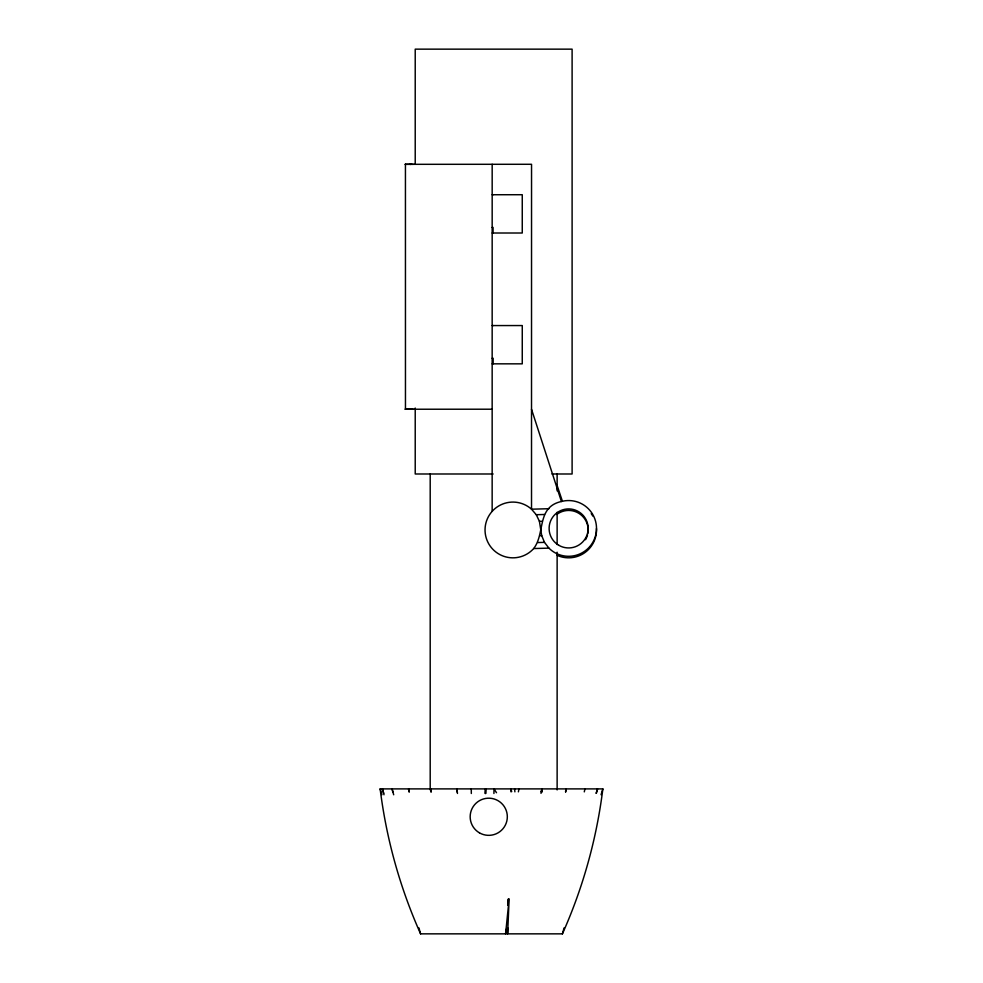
<?xml version="1.0" encoding="UTF-8"?>
<svg xmlns="http://www.w3.org/2000/svg" width="983" height="983" viewBox="0 0 983 983"><rect width="100%" height="100%" fill="white"/><g stroke="black" fill="none" stroke-linecap="round" stroke-linejoin="round"><path stroke-width="1.47" d="M413.265 164.308L404.996 164.321L531.545 164.284L531.52 409.247L561.416 501.502A27.88 27.88 0 0 1 595.563 535.637A27.88 27.88 0 0 1 548.919 548.133L533.683 548.551A27.88 27.88 0 0 1 494.314 550.726A27.88 27.88 0 0 1 492.151 511.357L492.176 164.284M542.026 791.966L542.038 788.894L541.006 791.77M456.935 791.966L456.948 788.894L457.476 793.453M493.921 793.502L493.994 788.894L496.513 792.728M485.467 793.502L485.565 788.894L485.762 793.453M507.756 927.817L507.633 933.85L509.133 898.831L505.594 933.85L505.999 929.365M508.248 905.171L508.383 899.138M507.855 905.269L508.211 899.175M533.683 548.551C545.528 533.327 536.313 507.007 561.416 501.502M485.172 793.453L485.565 788.894M565.753 791.929L566.036 788.894L565.52 791.893M541.707 791.929L542.038 788.894L541.019 793.355M602.849 788.894C596.644 838.868 582.968 887.882 562.411 933.85L420.589 933.85C400.032 887.882 386.356 838.868 380.151 788.894L602.849 788.894L601.068 794.719M518.385 791.843L518.963 788.894M584.283 791.868L584.971 788.894M596.337 793.306L597.517 788.894L596.128 793.256M562.411 933.85L564.07 927.927M548.919 508.715L531.52 509.194A27.88 27.88 0 0 0 492.151 511.357M531.52 409.247L531.52 509.194L536.263 514.711L544.484 514.49M540.195 535.686L541.707 535.637L544.484 542.37L548.919 548.133M537.787 542.555L544.484 542.37M492.188 358.279L493.159 358.267L493.159 363.845M492.176 227.442L493.073 227.429L493.073 233.008M493.159 325.57L492.188 325.57L522.268 325.557L522.256 363.845L492.188 363.833M493.061 194.732L492.176 194.732L522.256 194.72L522.256 233.008L492.188 233.008M410.882 409.235L410.083 409.235L413.29 409.235M408.977 409.235L405.021 409.235L492.151 409.211M493.134 473.99L415.219 473.99L415.219 408.043M551.954 473.99L572.106 473.99L572.106 49.15L415.219 49.15L415.219 164.173M536.263 514.711L539.409 521.273L541.694 521.273M511.725 791.573L510.742 788.894L511 791.843M557.103 485.43L562.411 501.244M380.151 788.894L381.932 794.719M383.689 793.306L382.412 788.894L384.009 794.78M418.93 927.927L420.589 933.85M393.691 794.78L392.106 788.894L392.758 791.868M409.272 791.868L408.572 788.894L409.039 791.893M539.409 521.273L541.707 535.637M431.23 791.893L430.689 788.894L430.923 791.929M514.588 788.894L514.895 791.843M471.262 788.894L471.324 793.502M557.128 473.99L557.128 490.861M557.128 512.327L557.128 544.533M557.128 552.213L557.128 789.927M430.198 473.99L430.198 789.927M405.438 164.321L405.463 409.247M596.472 528.571A27.88 27.88 0 0 1 557.238 555.395M591.213 513.617A27.88 27.88 0 0 1 592.81 516.075M556.747 514.478A19.513 19.513 0 0 1 587.773 533.769M587.478 535.01A19.513 19.513 0 0 1 585.524 539.716M410.857 164.321L410.071 164.321L410.906 164.321M479.458 832.859A18.579 18.579 0 0 0 507.326 816.775A18.579 18.579 0 0 0 479.458 800.678A18.579 18.579 0 0 0 479.458 832.859M558.872 545.332A19.513 19.513 0 0 0 588.141 528.424A19.513 19.513 0 0 0 558.872 511.529A19.513 19.513 0 0 0 558.872 545.332"/></g></svg>
